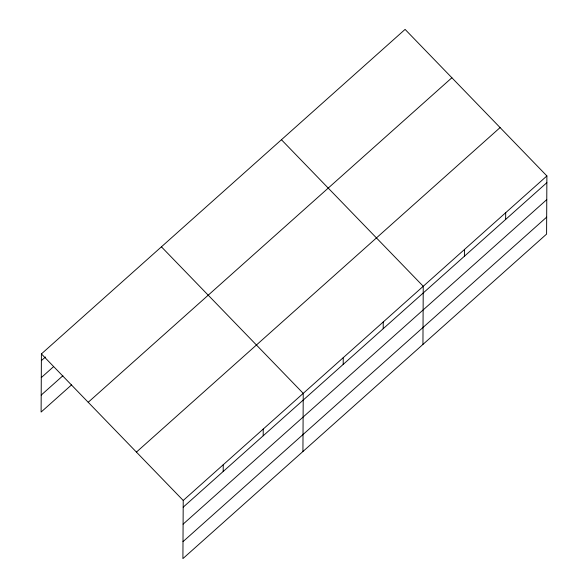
<?xml version="1.0" encoding="UTF-8"?>
<svg xmlns="http://www.w3.org/2000/svg" width="588" height="588" viewBox="0 0 588 588"><rect width="100%" height="100%" fill="white"/><g stroke="black" fill="none" stroke-linecap="round" stroke-linejoin="round"><path stroke-width="0.88" d="M41.41 353.917L183.221 500.454L182.912 558.6L546.59 234.083L546.891 175.944L405.088 29.4L41.41 353.917L41.109 412.056L71.618 384.831M223.19 471.488L223.227 464.763M263.196 435.789L263.226 429.064M302.93 451.51L303.232 393.365L161.421 246.828M343.201 364.391L343.238 357.673M383.207 328.699L383.236 321.974M422.941 344.421L423.242 286.275L281.439 139.738M464.424 256.221L464.461 249.496M505.643 219.442L505.68 212.716M41.373 360.642L45.445 357.012M41.285 377.606L53.493 366.721M41.197 395.092L62.894 375.732M88.207 402.273L451.878 77.756M136.423 452.099L500.094 127.581M183.221 500.454L546.891 175.944M183.184 507.179L546.855 182.67M183.096 524.151L546.766 199.633M183.008 541.629L546.678 217.119"/></g></svg>
